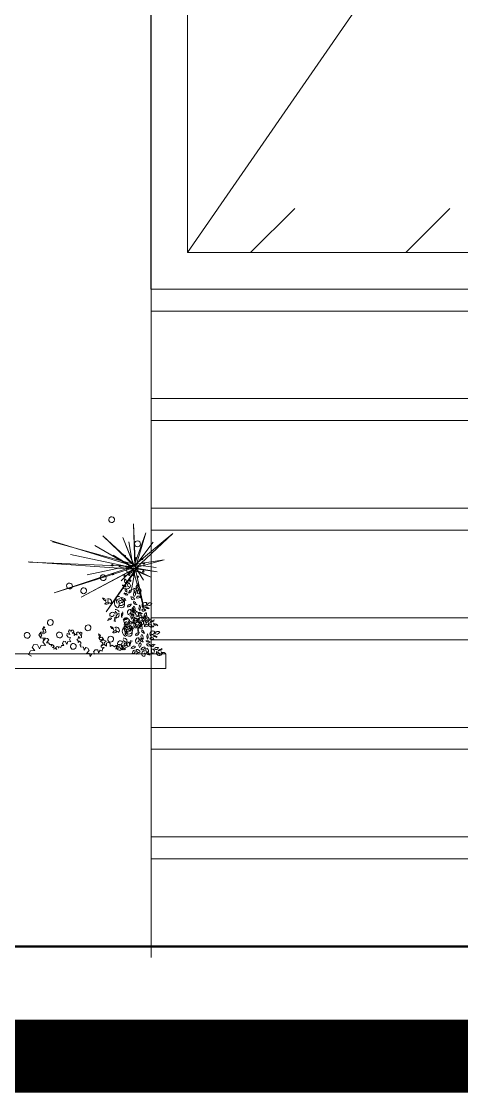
# Model space of a CAD drawing. Header units: metres. Extents: x 0 to 4415, y 1197 to 2590.
# Drawn here: x 1861.519 to 1862.121, y 1201.988 to 1203.455 of the extents above; entities that cross this region are included whole.
import ezdxf

# ---------------------------------------------------------------- set-up
doc = ezdxf.new("R2010")
doc.units = ezdxf.units.M
doc.linetypes.add('CACHE2', pattern=[4.7625, 3.175, -1.5875])
doc.linetypes.add('CONTINU', pattern=[0])
for name, color, linetype, lineweight in [('00-Menuiserie', 152, 'CONTINU', 5), ('caché', 20, 'CACHE2', 13), ('façade 03', 33, 'Continuous', 25), ('gris', 251, 'Continuous', 9), ('mur', 7, 'Continuous', 50), ('vue', 7, 'Continuous', 5)]:
    doc.layers.add(name, color=color, linetype=linetype, lineweight=lineweight)
doc.layers.add('veg', color=7, linetype='Continuous', lineweight=9, true_color=0x61c200)

msp = doc.modelspace()

# ---------------------------------------------------------------- hatches: boundary and pattern name
at = {"layer": '00-Menuiserie', "true_color": 0x4ab495}
h = msp.add_hatch(dxfattribs=at)
h.set_pattern_fill('GOST_GLASS', color=135, scale=0.1)
h.set_pattern_definition([(45, (493.07473, -69.94784), (0.84852814, -9e-17), [0.5, -0.7]), (45, (493.28686, -69.94784), (0.84852814, -9e-17), [0.2, -1]), (45, (493.07473, -69.7357), (0.84852814, -9e-17), [0.2, -1])])
h.paths.add_polyline_path([(1863.8361, 1205.2282), (1863.3561, 1205.2282), (1863.3561, 1203.5482), (1863.8361, 1203.5482)])
h.paths.add_polyline_path([(1862.8461, 1205.2382), (1862.5211, 1205.2382), (1862.5211, 1203.1382), (1862.8461, 1203.1382)])
h.paths.add_polyline_path([(1862.4711, 1205.2382), (1861.7461, 1205.2382), (1861.7461, 1203.1382), (1862.4711, 1203.1382)])

# ---------------------------------------------------------------- linework, layer by layer
at = {"layer": '00-Menuiserie'}
msp.add_line((1861.6961, 1202.3532), (1861.6961, 1202.5182), dxfattribs=at)
at = {"layer": 'caché', "linetype": 'CACHE2'}
msp.add_lwpolyline([(1861.7461, 1205.2382), (1862.4711, 1204.1882), (1861.7461, 1203.1382)], dxfattribs=at)
at = {"layer": 'façade 03'}
msp.add_line((1861.6961, 1203.0882), (1861.6961, 1205.7009), dxfattribs=at)
at = {"layer": 'gris'}
for points in [[(1862.8961, 1203.0882), (1861.6961, 1203.0882), (1861.6961, 1205.2882), (1862.8961, 1205.2882)], [(1862.8461, 1203.1382), (1861.7461, 1203.1382), (1861.7461, 1205.2382), (1862.8461, 1205.2382)]]:
    msp.add_lwpolyline(points, close=True, dxfattribs=at)
at = {"layer": 'mur'}
msp.add_lwpolyline([(1861.3461, 1203.0882), (1861.3461, 1202.1882), (1864.5868, 1202.1882), (1864.5868, 1203.0882)], dxfattribs=at)
at = {"layer": 'veg'}
for p, q in [((1861.6719, 1202.767), (1861.6748, 1202.7055)), ((1861.6741, 1202.7086), (1861.6719, 1202.767)), ((1861.6732, 1202.7097), (1861.6889, 1202.7546)), ((1861.6748, 1202.7055), (1861.726, 1202.7535)), ((1861.6889, 1202.7546), (1861.6751, 1202.7085)), ((1861.726, 1202.7535), (1861.6753, 1202.7115)), ((1861.6741, 1202.7086), (1861.5585, 1202.7442)), ((1861.5613, 1202.742), (1861.6723, 1202.7117)), ((1861.6671, 1202.7092), (1861.6192, 1202.7372)), ((1861.6303, 1202.7504), (1861.6741, 1202.7086)), ((1861.6723, 1202.7117), (1861.6303, 1202.7504)), ((1861.6573, 1202.7481), (1861.6732, 1202.7097)), ((1861.6731, 1202.7087), (1861.6573, 1202.7481)), ((1861.6712, 1202.7098), (1861.6658, 1202.7424)), ((1861.6741, 1202.7086), (1861.6989, 1202.7417)), ((1861.6699, 1202.7069), (1861.586, 1202.7249)), ((1861.6691, 1202.709), (1861.6442, 1202.7241)), ((1861.6718, 1202.7048), (1861.5279, 1202.7146)), ((1861.5299, 1202.7144), (1861.6741, 1202.7086)), ((1861.5636, 1202.6725), (1861.6731, 1202.7087)), ((1861.6719, 1202.7068), (1861.5636, 1202.6725)), ((1861.6791, 1202.7082), (1861.6003, 1202.6664)), ((1861.6733, 1202.7107), (1861.6088, 1202.6969)), ((1861.6348, 1202.6465), (1861.6791, 1202.7082)), ((1861.6729, 1202.7067), (1861.6554, 1202.689)), ((1861.6751, 1202.7085), (1861.6695, 1202.6768)), ((1861.714, 1202.7174), (1861.6739, 1202.7066)), ((1861.6739, 1202.7066), (1861.7046, 1202.7011)), ((1861.6743, 1202.7106), (1861.7031, 1202.7072)), ((1861.675, 1202.7075), (1861.6856, 1202.6896)), ((1861.6753, 1202.7115), (1861.714, 1202.7174)), ((1861.6003, 1202.6664), (1861.6728, 1202.7047)), ((1861.6748, 1202.7045), (1861.6348, 1202.6465)), ((1861.6717, 1202.7038), (1861.6872, 1202.6482)), ((1861.696, 1202.6937), (1861.6717, 1202.7038)), ((1861.6719, 1202.7058), (1861.696, 1202.6937)), ((1861.7046, 1202.7011), (1861.6719, 1202.7058)), ((1861.6872, 1202.6482), (1861.6748, 1202.7045)), ((1861.5452, 1202.6187), (1861.5428, 1202.6149)), ((1861.5501, 1202.6183), (1861.5452, 1202.6187)), ((1861.5498, 1202.6264), (1861.5475, 1202.6226)), ((1861.5475, 1202.6226), (1861.5506, 1202.6243)), ((1861.5475, 1202.6226), (1861.5501, 1202.6183)), ((1861.5515, 1202.6222), (1861.5475, 1202.6226)), ((1861.5506, 1202.6243), (1861.5498, 1202.6264)), ((1861.5521, 1202.6182), (1861.5515, 1202.6222)), ((1861.5846, 1202.6215), (1861.5834, 1202.6196)), ((1861.5834, 1202.6196), (1861.5851, 1202.6155)), ((1861.5856, 1202.6214), (1861.5846, 1202.6215)), ((1861.5864, 1202.6194), (1861.5856, 1202.6214)), ((1861.5876, 1202.6213), (1861.5864, 1202.6194)), ((1861.5896, 1202.6211), (1861.5876, 1202.6213)), ((1861.5882, 1202.6172), (1861.5904, 1202.619)), ((1861.5904, 1202.619), (1861.5896, 1202.6211)), ((1861.5954, 1202.6186), (1861.5943, 1202.6177)), ((1861.5974, 1202.6185), (1861.5954, 1202.6186)), ((1861.5428, 1202.6149), (1861.5455, 1202.6107)), ((1861.5445, 1202.6107), (1861.5468, 1202.6146)), ((1861.5485, 1202.6104), (1861.5445, 1202.6107)), ((1861.545, 1202.6167), (1861.549, 1202.6164)), ((1861.5468, 1202.6146), (1861.545, 1202.6167)), ((1861.5455, 1202.6107), (1861.5515, 1202.6102)), ((1861.5515, 1202.6102), (1861.5481, 1202.6054)), ((1861.5481, 1202.6054), (1861.5517, 1202.6001)), ((1861.5492, 1202.6073), (1861.5485, 1202.6104)), ((1861.549, 1202.6164), (1861.5521, 1202.6182)), ((1861.5515, 1202.6102), (1861.5492, 1202.6073)), ((1861.5545, 1202.6099), (1861.5515, 1202.6102)), ((1861.553, 1202.604), (1861.5563, 1202.6078)), ((1861.556, 1202.6038), (1861.553, 1202.604)), ((1861.5563, 1202.6078), (1861.5545, 1202.6099)), ((1861.5763, 1202.6061), (1861.575, 1202.6032)), ((1861.5793, 1202.6059), (1861.5763, 1202.6061)), ((1861.5809, 1202.6017), (1861.5793, 1202.6059)), ((1861.5812, 1202.6168), (1861.5809, 1202.6138)), ((1861.5809, 1202.6138), (1861.5827, 1202.6116)), ((1861.5823, 1202.6056), (1861.5809, 1202.6017)), ((1861.5851, 1202.6155), (1861.5812, 1202.6168)), ((1861.5862, 1202.6053), (1861.5823, 1202.6056)), ((1861.5827, 1202.6116), (1861.5857, 1202.6114)), ((1861.5857, 1202.6114), (1861.5845, 1202.6085)), ((1861.5845, 1202.6085), (1861.5862, 1202.6053)), ((1861.5912, 1202.617), (1861.5882, 1202.6172)), ((1861.591, 1202.614), (1861.5912, 1202.617)), ((1861.5931, 1202.6158), (1861.591, 1202.614)), ((1861.595, 1202.6146), (1861.5931, 1202.6158)), ((1861.5943, 1202.6177), (1861.595, 1202.6146)), ((1861.5946, 1202.6086), (1861.5966, 1202.6095)), ((1861.5964, 1202.6065), (1861.5946, 1202.6086)), ((1861.5962, 1202.6045), (1861.5964, 1202.6065)), ((1861.5984, 1202.6063), (1861.5962, 1202.6045)), ((1861.5966, 1202.6095), (1861.5969, 1202.6125)), ((1861.5969, 1202.6125), (1861.5987, 1202.6103)), ((1861.5982, 1202.6164), (1861.5974, 1202.6185)), ((1861.5994, 1202.6183), (1861.5982, 1202.6164)), ((1861.6002, 1202.6042), (1861.5984, 1202.6063)), ((1861.5987, 1202.6103), (1861.6008, 1202.6111)), ((1861.599, 1202.6143), (1861.6012, 1202.6161)), ((1861.601, 1202.6141), (1861.599, 1202.6143)), ((1861.6014, 1202.6181), (1861.5994, 1202.6183)), ((1861.6, 1202.6022), (1861.6002, 1202.6042)), ((1861.6008, 1202.6111), (1861.601, 1202.6141)), ((1861.6012, 1202.6161), (1861.6014, 1202.6181)), ((1861.6243, 1202.6162), (1861.6251, 1202.6132)), ((1861.6271, 1202.614), (1861.6243, 1202.6162)), ((1861.6248, 1202.6102), (1861.6271, 1202.614)), ((1861.627, 1202.612), (1861.6248, 1202.6102)), ((1861.629, 1202.6118), (1861.6248, 1202.6102)), ((1861.6248, 1202.6102), (1861.6266, 1202.608)), ((1861.6251, 1202.6132), (1861.627, 1202.612)), ((1861.6265, 1202.606), (1861.6306, 1202.6077)), ((1861.6303, 1202.6037), (1861.6265, 1202.606)), ((1861.6266, 1202.608), (1861.6286, 1202.6079)), ((1861.6286, 1202.6079), (1861.6308, 1202.6097)), ((1861.6308, 1202.6097), (1861.629, 1202.6118)), ((1861.6306, 1202.6077), (1861.6308, 1202.6097)), ((1861.6308, 1202.6097), (1861.6316, 1202.6076)), ((1861.6316, 1202.6076), (1861.6345, 1202.6064)), ((1861.6345, 1202.6064), (1861.6324, 1202.6045)), ((1861.6324, 1202.6045), (1861.6331, 1202.6015)), ((1861.6385, 1202.605), (1861.6353, 1202.6033)), ((1861.6403, 1202.6029), (1861.6385, 1202.605)), ((1861.6626, 1202.6051), (1861.6622, 1202.6011)), ((1861.6646, 1202.6049), (1861.6626, 1202.6051)), ((1861.6674, 1202.6027), (1861.6646, 1202.6049)), ((1861.6687, 1202.6066), (1861.6674, 1202.6027)), ((1861.6707, 1202.6064), (1861.6687, 1202.6066)), ((1861.531, 1202.5928), (1861.5286, 1202.588)), ((1861.537, 1202.5933), (1861.531, 1202.5928)), ((1861.5357, 1202.6014), (1861.5334, 1202.5976)), ((1861.5334, 1202.5976), (1861.537, 1202.5933)), ((1861.5407, 1202.601), (1861.5357, 1202.6014)), ((1861.5433, 1202.5958), (1861.5407, 1202.601)), ((1861.5457, 1202.6006), (1861.5433, 1202.5958)), ((1861.5517, 1202.6001), (1861.5457, 1202.6006)), ((1861.5578, 1202.6016), (1861.556, 1202.6038)), ((1861.5598, 1202.6015), (1861.5578, 1202.6016)), ((1861.5596, 1202.5995), (1861.5598, 1202.6015)), ((1861.5608, 1202.6014), (1861.5596, 1202.5995)), ((1861.5627, 1202.6002), (1861.5608, 1202.6014)), ((1861.5615, 1202.5973), (1861.5636, 1202.5991)), ((1861.5635, 1202.5971), (1861.5615, 1202.5973)), ((1861.5636, 1202.5991), (1861.5627, 1202.6002)), ((1861.5633, 1202.5951), (1861.5635, 1202.5971)), ((1861.5654, 1202.596), (1861.5633, 1202.5951)), ((1861.5673, 1202.5948), (1861.5654, 1202.596)), ((1861.5676, 1202.5988), (1861.5655, 1202.597)), ((1861.5655, 1202.597), (1861.5673, 1202.5948)), ((1861.5696, 1202.5986), (1861.5676, 1202.5988)), ((1861.5695, 1202.5966), (1861.5696, 1202.5986)), ((1861.5706, 1202.5986), (1861.5695, 1202.5966)), ((1861.5725, 1202.5974), (1861.5706, 1202.5986)), ((1861.5738, 1202.6003), (1861.5725, 1202.5974)), ((1861.5768, 1202.6001), (1861.5738, 1202.6003)), ((1861.575, 1202.6032), (1861.5768, 1202.6001)), ((1861.598, 1202.6013), (1861.6, 1202.6022)), ((1861.5999, 1202.6002), (1861.598, 1202.6013)), ((1861.5997, 1202.5982), (1861.5999, 1202.6002)), ((1861.6037, 1202.5978), (1861.5997, 1202.5982)), ((1861.6044, 1202.5938), (1861.6037, 1202.5978)), ((1861.6067, 1202.5976), (1861.6044, 1202.5938)), ((1861.6096, 1202.5964), (1861.6067, 1202.5976)), ((1861.608, 1202.5895), (1861.6114, 1202.5932)), ((1861.612, 1202.5891), (1861.608, 1202.5895)), ((1861.6114, 1202.5932), (1861.6096, 1202.5964)), ((1861.6195, 1202.5945), (1861.6173, 1202.5917)), ((1861.6173, 1202.5917), (1861.619, 1202.5886)), ((1861.6235, 1202.5942), (1861.6195, 1202.5945)), ((1861.6242, 1202.5901), (1861.6235, 1202.5942)), ((1861.6265, 1202.594), (1861.6242, 1202.5901)), ((1861.6294, 1202.5927), (1861.6265, 1202.594)), ((1861.628, 1202.5999), (1861.6278, 1202.5979)), ((1861.6278, 1202.5979), (1861.6318, 1202.5975)), ((1861.6302, 1202.6027), (1861.628, 1202.5999)), ((1861.629, 1202.5998), (1861.6303, 1202.6037)), ((1861.6321, 1202.6015), (1861.629, 1202.5998)), ((1861.6297, 1202.5957), (1861.6294, 1202.5927)), ((1861.6318, 1202.5975), (1861.6297, 1202.5957)), ((1861.6331, 1202.6015), (1861.6302, 1202.6027)), ((1861.635, 1202.5993), (1861.6321, 1202.6015)), ((1861.6353, 1202.6033), (1861.635, 1202.5993)), ((1861.64, 1202.5989), (1861.6403, 1202.6029)), ((1861.6431, 1202.6006), (1861.64, 1202.5989)), ((1861.6459, 1202.5984), (1861.6431, 1202.6006)), ((1861.6481, 1202.6002), (1861.6459, 1202.5984)), ((1861.6499, 1202.5981), (1861.6481, 1202.6002)), ((1861.6502, 1202.6011), (1861.6499, 1202.5981)), ((1861.6543, 1202.6017), (1861.6502, 1202.6011)), ((1861.6538, 1202.5957), (1861.6561, 1202.5996)), ((1861.6579, 1202.5974), (1861.6538, 1202.5957)), ((1861.6561, 1202.5996), (1861.6543, 1202.6017)), ((1861.6607, 1202.5942), (1861.6579, 1202.5974)), ((1861.6609, 1202.5972), (1861.6607, 1202.5942)), ((1861.6651, 1202.5988), (1861.6609, 1202.5972)), ((1861.6622, 1202.6011), (1861.6651, 1202.5988)), ((1861.5286, 1202.588), (1861.5324, 1202.5856)), ((1861.6127, 1202.5851), (1861.612, 1202.5891)), ((1861.615, 1202.5889), (1861.6127, 1202.5851)), ((1861.619, 1202.5886), (1861.615, 1202.5889))]:
    msp.add_line(p, q, dxfattribs=at)
at = {"layer": 'veg', "color": 97}
msp.add_line((1861.6728, 1202.7047), (1861.6719, 1202.7068), dxfattribs=at)
at = {"layer": 'veg', "color": 10}
for centre in [(1861.6422, 1202.7725), (1861.6776, 1202.7394), (1861.6666, 1202.7032), (1861.6306, 1202.6931), (1861.604, 1202.6752), (1861.5583, 1202.6317), (1861.6629, 1202.6332), (1861.5709, 1202.6146), (1861.6786, 1202.6289), (1861.6408, 1202.6089), (1861.6529, 1202.5978)]:
    msp.add_ellipse(centre, major_axis=(0.00285, -0.00281), ratio=1, start_param=2.267169, end_param=8.550354, dxfattribs=at)
at = {"layer": 'veg', "color": 72}
for centre, major_axis, start_param, end_param in [((1861.6602, 1202.7228), (0.000713, -0.000703), 2.267169, 8.550354), ((1861.6431, 1202.7101), (0.000713, -0.000703), 2.267169, 8.550354), ((1861.6531, 1202.7093), (0.000713, -0.000703), 2.267169, 8.550354), ((1861.6629, 1202.7065), (0.000713, -0.000703), 2.267169, 8.550354), ((1861.6634, 1202.7125), (0.000713, -0.000703), 2.267169, 8.550354), ((1861.6669, 1202.7062), (0.000713, -0.000703), 2.267169, 8.550354), ((1861.6689, 1202.707), (0.000713, -0.000703), 2.267169, 8.550354), ((1861.675, 1202.7196), (0.000713, -0.000703), 2.267169, 8.550354), ((1861.684, 1202.7188), (0.000713, -0.000703), 2.267169, 8.550354), ((1861.6865, 1202.7126), (0.000713, -0.000703), 2.267169, 8.550354), ((1861.6441, 1202.698), (0.000713, -0.000703), 2.267169, 8.550354), ((1861.66, 1202.6957), (0.000713, -0.000703), 2.267169, 8.550354), ((1861.6661, 1202.6972), (0.000713, -0.000703), 2.267169, 8.550354), ((1861.6721, 1202.6967), (0.000713, -0.000703), 2.267169, 8.550354), ((1861.6779, 1202.6942), (0.000713, -0.000703), 2.267169, 8.550354), ((1861.6856, 1202.7016), (0.000713, -0.000703), 2.267169, 8.550354), ((1861.6586, 1202.6787), (0.00285, -0.00281), 1.237424, 2.843127), ((1861.6611, 1202.6845), (0.00285, -0.00281), 4.204484, 5.77528), ((1861.6603, 1202.6756), (0.00214, -0.00211), 0.504386, 2.930394), ((1861.6635, 1202.6894), (0.00285, -0.00281), 3.349273, 4.920069), ((1861.6583, 1202.6878), (0.00285, -0.00281), 0.033147, 1.987916), ((1861.6645, 1202.6772), (0.00285, -0.00281), 3.855418, 5.286588), ((1861.6639, 1202.6823), (0.00285, -0.00281), 5.530934, 8.672527), ((1861.667, 1202.6831), (0.00214, -0.00211), 2.86058, 4.989882), ((1861.6675, 1202.689), (0.000713, -0.000703), 2.267169, 8.550354), ((1861.6723, 1202.6746), (0.00285, -0.00281), 0.783639, 2.389342), ((1861.6765, 1202.6772), (0.00285, -0.00281), 3.750698, 5.321495), ((1861.6798, 1202.68), (0.00285, -0.00281), 2.895487, 4.466283), ((1861.675, 1202.6824), (0.00285, -0.00281), 5.862547, 7.817316), ((1861.6784, 1202.6751), (0.00285, -0.00281), 5.077149, 8.218741), ((1861.63, 1202.661), (0.00285, -0.00281), 0.644012, 2.581328), ((1861.6344, 1202.6656), (0.00285, -0.00281), 3.942685, 5.513481), ((1861.638, 1202.6603), (0.00285, -0.00281), 6.141799, 9.265939), ((1861.6539, 1202.659), (0.0057, -0.00562), 3.262006, 5.024789), ((1861.6603, 1202.6635), (0.00855, -0.00844), 3.698339, 4.152124), ((1861.653, 1202.6601), (0.00285, -0.00281), 2.214809, 4.55355), ((1861.6522, 1202.6622), (0.00356, -0.00351), 2.075182, 2.982754), ((1861.656, 1202.6598), (0.00428, -0.00422), 1.045438, 2.720954), ((1861.6597, 1202.6676), (0.00356, -0.00351), 4.379017, 5.635654), ((1861.6561, 1202.6608), (0.00143, -0.00141), 5.024789, 8.95178), ((1861.6607, 1202.6675), (0.00285, -0.00281), 1.237424, 2.843127), ((1861.6632, 1202.6733), (0.00285, -0.00281), 4.204484, 5.77528), ((1861.6645, 1202.6772), (0.00356, -0.00351), 5.530934, 6.909744), ((1861.6701, 1202.6728), (0.00285, -0.00281), 2.249715, 4.064858), ((1861.6726, 1202.6665), (0.00285, -0.00281), 3.750698, 5.321495), ((1861.6693, 1202.6628), (0.00285, -0.00281), 0.783639, 2.389342), ((1861.676, 1202.6703), (0.00285, -0.00281), 3.401633, 4.832803), ((1861.672, 1202.6706), (0.00214, -0.00211), 0.0506, 2.476608), ((1861.6795, 1202.6639), (0.00285, -0.00281), 1.79593, 3.611072), ((1861.678, 1202.6701), (0.00356, -0.00351), 5.077149, 6.455959), ((1861.6803, 1202.6739), (0.00214, -0.00211), 2.406795, 4.536097), ((1861.635, 1202.6606), (0.00285, -0.00281), 4.815349, 6.386146), ((1861.6366, 1202.6554), (0.00285, -0.00281), 1.830836, 3.453992), ((1861.6401, 1202.6612), (0.00214, -0.00211), 3.453992, 5.600747), ((1861.6477, 1202.6445), (0.00356, -0.00351), 1.150158, 2.511515), ((1861.6539, 1202.659), (0.00214, -0.00211), 1.970463, 3.768152), ((1861.6467, 1202.6566), (0.00428, -0.00422), 0.015694, 0.993078), ((1861.654, 1202.66), (0.00143, -0.00141), 3.314366, 5.949813), ((1861.655, 1202.6599), (0.00356, -0.00351), 4.885162, 7.241357), ((1861.6557, 1202.6559), (0.00285, -0.00281), 4.815349, 7.572969), ((1861.6564, 1202.6638), (0.00285, -0.00281), 5.181868, 6.543225), ((1861.6648, 1202.6571), (0.00285, -0.00281), 5.094602, 6.909744), ((1861.6679, 1202.6458), (0.00285, -0.00281), 2.110089, 5.234228), ((1861.6684, 1202.6518), (0.00356, -0.00351), 2.110089, 3.453992), ((1861.666, 1202.647), (0.00214, -0.00211), 5.705467, 7.852222), ((1861.6743, 1202.6503), (0.00285, -0.00281), 3.349273, 4.920069), ((1861.6698, 1202.6446), (0.00285, -0.00281), 0.783639, 2.336982), ((1861.6692, 1202.6487), (0.00285, -0.00281), 0.033147, 1.987916), ((1861.6744, 1202.6513), (0.00214, -0.00211), 3.331819, 5.77528), ((1861.6718, 1202.6565), (0.00285, -0.00281), 0.783639, 2.336982), ((1861.6761, 1202.6602), (0.00285, -0.00281), 4.064858, 5.688014), ((1861.6703, 1202.6506), (0.00285, -0.00281), 0.41712, 1.865743), ((1861.6845, 1202.6515), (0.00356, -0.00351), 3.331819, 4.710629), ((1861.6775, 1202.6521), (0.00285, -0.00281), 6.194159, 8.009302), ((1861.6878, 1202.6552), (0.00285, -0.00281), 1.58649, 4.710629), ((1861.6861, 1202.6473), (0.00214, -0.00211), 1.045438, 3.471446), ((1861.6855, 1202.6514), (0.00285, -0.00281), 4.954976, 6.386146), ((1861.687, 1202.6573), (0.00214, -0.00211), 5.251682, 7.398437), ((1861.6893, 1202.6491), (0.00285, -0.00281), 1.115251, 2.738407), ((1861.6918, 1202.6549), (0.00285, -0.00281), 4.466283, 6.03708), ((1861.6948, 1202.6547), (0.00285, -0.00281), 1.987916, 3.925231), ((1861.6931, 1202.6588), (0.00285, -0.00281), 5.338948, 6.909744), ((1861.6408, 1202.634), (0.00285, -0.00281), 1.935556, 3.872871), ((1861.6383, 1202.6392), (0.00285, -0.00281), 5.234228, 6.805025), ((1861.6435, 1202.6418), (0.00285, -0.00281), 1.150158, 4.274297), ((1861.6426, 1202.6429), (0.00214, -0.00211), 4.745536, 6.892291), ((1861.6431, 1202.6368), (0.00285, -0.00281), 6.106893, 7.677689), ((1861.6501, 1202.6362), (0.00285, -0.00281), 3.104927, 4.745536), ((1861.651, 1202.6482), (0.00285, -0.00281), 4.134671, 5.949813), ((1861.6514, 1202.6401), (0.00214, -0.00211), 2.389342, 4.815349), ((1861.6486, 1202.6424), (0.00285, -0.00281), 5.757827, 7.188997), ((1861.6595, 1202.6415), (0.00285, -0.00281), 3.104927, 4.745536), ((1861.6537, 1202.644), (0.00285, -0.00281), 6.106893, 7.677689), ((1861.662, 1202.6342), (0.00285, -0.00281), 2.144995, 3.698339), ((1861.6604, 1202.6394), (0.00285, -0.00281), 5.059695, 6.682852), ((1861.6689, 1202.6337), (0.00285, -0.00281), 3.837965, 5.670561), ((1861.6655, 1202.6289), (0.00356, -0.00351), 1.010531, 2.371888), ((1861.6694, 1202.6397), (0.00285, -0.00281), 1.237424, 2.843127), ((1861.6719, 1202.6455), (0.00285, -0.00281), 4.204484, 5.77528), ((1861.6724, 1202.6394), (0.00285, -0.00281), 2.878034, 4.832803), ((1861.6712, 1202.6365), (0.00214, -0.00211), 0.504386, 2.930394), ((1861.6675, 1202.6408), (0.00285, -0.00281), 6.194159, 7.764956), ((1861.6742, 1202.6483), (0.00285, -0.00281), 4.064858, 5.688014), ((1861.6753, 1202.6382), (0.00285, -0.00281), 3.855418, 5.286588), ((1861.6758, 1202.6321), (0.00356, -0.00351), 2.197355, 3.558712), ((1861.6733, 1202.6373), (0.00285, -0.00281), 5.181868, 7.014464), ((1861.6748, 1202.6432), (0.00285, -0.00281), 5.530934, 8.672527), ((1861.6778, 1202.644), (0.00214, -0.00211), 2.86058, 4.989882), ((1861.6753, 1202.6382), (0.00356, -0.00351), 5.530934, 6.909744), ((1861.681, 1202.6337), (0.00285, -0.00281), 2.249715, 4.064858), ((1861.681, 1202.6337), (0.00214, -0.00211), 3.436539, 5.862547), ((1861.6797, 1202.6418), (0.00285, -0.00281), 1.115251, 2.738407), ((1861.6821, 1202.6477), (0.00285, -0.00281), 4.466283, 6.03708), ((1861.6827, 1202.6426), (0.00285, -0.00281), 4.169577, 5.792734), ((1861.6778, 1202.6319), (0.00285, -0.00281), 0.521839, 1.953009), ((1861.6803, 1202.6378), (0.00285, -0.00281), 0.870905, 2.424248), ((1861.6828, 1202.6315), (0.00214, -0.00211), 0.0506, 2.476608), ((1861.6832, 1202.6355), (0.00285, -0.00281), 0.783639, 2.389342), ((1861.6874, 1202.6382), (0.00285, -0.00281), 3.750698, 5.321495), ((1861.6856, 1202.6413), (0.00285, -0.00281), 5.269135, 6.892291), ((1861.6909, 1202.6319), (0.00356, -0.00351), 3.296913, 4.65827), ((1861.6893, 1202.637), (0.00285, -0.00281), 1.970463, 3.541259), ((1861.6906, 1202.6409), (0.00285, -0.00281), 2.895487, 4.466283), ((1861.6858, 1202.6433), (0.00285, -0.00281), 5.862547, 7.817316), ((1861.6892, 1202.636), (0.00285, -0.00281), 5.077149, 8.218741), ((1861.6858, 1202.6313), (0.00285, -0.00281), 0.015694, 1.830836), ((1861.6911, 1202.6349), (0.00214, -0.00211), 2.406795, 4.536097), ((1861.6923, 1202.6368), (0.00214, -0.00211), 4.536097, 6.979557), ((1861.693, 1202.6327), (0.00285, -0.00281), 1.603943, 3.052567), ((1861.6988, 1202.6302), (0.00285, -0.00281), 1.970463, 3.541259), ((1861.6963, 1202.6364), (0.00285, -0.00281), 5.269135, 6.892291), ((1861.6409, 1202.6219), (0.00285, -0.00281), 0.644012, 2.581328), ((1861.6453, 1202.6266), (0.00285, -0.00281), 3.942685, 5.513481), ((1861.6458, 1202.6215), (0.00285, -0.00281), 4.815349, 6.386146), ((1861.6474, 1202.6164), (0.00285, -0.00281), 1.830836, 3.453992), ((1861.6488, 1202.6213), (0.00285, -0.00281), 6.141799, 9.265939), ((1861.6509, 1202.6221), (0.00214, -0.00211), 3.453992, 5.600747), ((1861.6648, 1202.6199), (0.0057, -0.00562), 3.262006, 5.024789), ((1861.6594, 1202.6274), (0.00285, -0.00281), 5.059695, 6.682852), ((1861.662, 1202.6222), (0.00285, -0.00281), 2.144995, 3.698339), ((1861.6712, 1202.6244), (0.00855, -0.00844), 3.698339, 4.152124), ((1861.6635, 1202.6291), (0.00285, -0.00281), 2.616234, 4.047404), ((1861.6607, 1202.6313), (0.00214, -0.00211), 4.989882, 7.41589), ((1861.6639, 1202.621), (0.00285, -0.00281), 2.214809, 4.55355), ((1861.6646, 1202.617), (0.00285, -0.00281), 2.982754, 4.55355), ((1861.663, 1202.6231), (0.00356, -0.00351), 2.075182, 2.982754), ((1861.6587, 1202.6194), (0.00285, -0.00281), 5.93236, 7.887129), ((1861.6648, 1202.6199), (0.00214, -0.00211), 1.970463, 3.768152), ((1861.6576, 1202.6175), (0.00428, -0.00422), 0.015694, 0.993078), ((1861.6649, 1202.6209), (0.00143, -0.00141), 3.314366, 5.949813), ((1861.6659, 1202.6209), (0.00356, -0.00351), 4.885162, 7.241357), ((1861.6665, 1202.6168), (0.00285, -0.00281), 4.815349, 7.572969), ((1861.6672, 1202.6248), (0.00214, -0.00211), 2.91294, 5.042242), ((1861.6669, 1202.6208), (0.00428, -0.00422), 1.045438, 2.720954), ((1861.6652, 1202.6249), (0.00281, 0.00285), 3.960138, 7.084277), ((1861.6705, 1202.6285), (0.00356, -0.00351), 4.379017, 5.635654), ((1861.6672, 1202.6248), (0.00285, -0.00281), 5.181868, 6.543225), ((1861.667, 1202.6218), (0.00143, -0.00141), 5.024789, 8.95178), ((1861.6715, 1202.6284), (0.00285, -0.00281), 1.237424, 2.843127), ((1861.674, 1202.6343), (0.00285, -0.00281), 4.204484, 5.77528), ((1861.6765, 1202.628), (0.00285, -0.00281), 2.197355, 5.321495), ((1861.6744, 1202.6272), (0.00214, -0.00211), 5.810187, 7.939489), ((1861.6749, 1202.6211), (0.00285, -0.00281), 0.015694, 1.58649), ((1861.682, 1202.6215), (0.00285, -0.00281), 2.9653, 4.920069), ((1861.6827, 1202.6305), (0.00285, -0.00281), 4.169577, 5.792734), ((1861.6793, 1202.6258), (0.00285, -0.00281), 0.870905, 2.424248), ((1861.6835, 1202.6275), (0.00285, -0.00281), 3.750698, 5.321495), ((1861.6802, 1202.6237), (0.00285, -0.00281), 0.783639, 2.389342), ((1861.6868, 1202.6312), (0.00285, -0.00281), 3.401633, 4.832803), ((1861.6827, 1202.6175), (0.00285, -0.00281), 0.783639, 2.336982), ((1861.687, 1202.6211), (0.00285, -0.00281), 4.064858, 5.688014), ((1861.6903, 1202.6249), (0.00285, -0.00281), 1.79593, 3.611072), ((1861.6888, 1202.631), (0.00356, -0.00351), 5.077149, 6.455959), ((1861.6967, 1202.6294), (0.00285, -0.00281), 3.296913, 6.438505), ((1861.6945, 1202.6266), (0.00214, -0.00211), 0.609106, 2.755861), ((1861.6986, 1202.6162), (0.00285, -0.00281), 1.58649, 4.710629), ((1861.6978, 1202.6182), (0.00214, -0.00211), 5.251682, 7.398437), ((1861.7029, 1202.6319), (0.00285, -0.00281), 4.082311, 6.019626), ((1861.7015, 1202.626), (0.00285, -0.00281), 1.097798, 2.668594), ((1861.7056, 1202.6156), (0.00285, -0.00281), 1.987916, 3.925231), ((1861.704, 1202.6197), (0.00285, -0.00281), 5.338948, 6.909744), ((1861.6543, 1202.6027), (0.00285, -0.00281), 1.150158, 4.274297), ((1861.6586, 1202.6054), (0.00356, -0.00351), 1.150158, 2.511515), ((1861.6619, 1202.6091), (0.00285, -0.00281), 4.134671, 5.949813), ((1861.6622, 1202.6011), (0.00214, -0.00211), 2.389342, 4.815349), ((1861.6704, 1202.6024), (0.00285, -0.00281), 3.104927, 4.745536), ((1861.6646, 1202.6049), (0.00285, -0.00281), 6.106893, 7.677689), ((1861.6757, 1202.618), (0.00285, -0.00281), 5.094602, 6.909744), ((1861.6788, 1202.6067), (0.00285, -0.00281), 2.110089, 5.234228), ((1861.6793, 1202.6127), (0.00356, -0.00351), 2.110089, 3.453992), ((1861.6769, 1202.6079), (0.00214, -0.00211), 5.705467, 7.852222), ((1861.6807, 1202.6056), (0.00285, -0.00281), 0.783639, 2.336982), ((1861.6784, 1202.6018), (0.00285, -0.00281), 6.194159, 7.764956), ((1861.685, 1202.6092), (0.00285, -0.00281), 4.064858, 5.688014), ((1861.6853, 1202.6122), (0.00214, -0.00211), 3.331819, 5.77528), ((1861.6812, 1202.6116), (0.00285, -0.00281), 0.41712, 1.865743), ((1861.6905, 1202.6028), (0.00285, -0.00281), 1.115251, 2.738407), ((1861.693, 1202.6086), (0.00285, -0.00281), 4.466283, 6.03708), ((1861.6953, 1202.6124), (0.00356, -0.00351), 3.331819, 4.710629), ((1861.6883, 1202.613), (0.00285, -0.00281), 6.194159, 8.009302), ((1861.697, 1202.6083), (0.00214, -0.00211), 1.045438, 3.471446), ((1861.6963, 1202.6123), (0.00285, -0.00281), 4.954976, 6.386146), ((1861.7001, 1202.61), (0.00285, -0.00281), 1.115251, 2.738407), ((1861.7026, 1202.6158), (0.00285, -0.00281), 4.466283, 6.03708), ((1861.6517, 1202.5949), (0.00285, -0.00281), 1.935556, 3.872871), ((1861.6491, 1202.6001), (0.00285, -0.00281), 5.234228, 6.805025), ((1861.6534, 1202.6038), (0.00214, -0.00211), 4.745536, 6.892291), ((1861.6539, 1202.5977), (0.00285, -0.00281), 6.106893, 7.677689), ((1861.6609, 1202.5972), (0.00285, -0.00281), 3.104927, 4.745536), ((1861.6594, 1202.6033), (0.00285, -0.00281), 5.757827, 7.188997), ((1861.6728, 1202.5952), (0.00285, -0.00281), 2.144995, 3.698339), ((1861.6712, 1202.6003), (0.00285, -0.00281), 5.059695, 6.682852), ((1861.6716, 1202.5923), (0.00214, -0.00211), 4.989882, 7.41589), ((1861.6744, 1202.59), (0.00285, -0.00281), 2.616234, 4.047404), ((1861.6798, 1202.5946), (0.00285, -0.00281), 3.837965, 5.670561), ((1861.6761, 1202.5859), (0.00285, -0.00281), 7.672244, 8.655074), ((1861.6764, 1202.5899), (0.00356, -0.00351), 1.010531, 2.371888), ((1861.6833, 1202.6003), (0.00285, -0.00281), 2.878034, 4.832803), ((1861.6867, 1202.593), (0.00356, -0.00351), 2.197355, 3.558712), ((1861.6841, 1202.5983), (0.00285, -0.00281), 5.181868, 7.014464), ((1861.6874, 1202.589), (0.00281, 0.00285), 0.626559, 3.750698), ((1861.6853, 1202.5881), (0.00214, -0.00211), 5.810187, 7.939489), ((1861.6918, 1202.5946), (0.00214, -0.00211), 3.436539, 5.862547), ((1861.6936, 1202.6035), (0.00285, -0.00281), 4.169577, 5.792734), ((1861.6936, 1202.5915), (0.00285, -0.00281), 4.169577, 5.792734), ((1861.6902, 1202.5867), (0.00285, -0.00281), 0.870905, 2.424248), ((1861.6887, 1202.5929), (0.00285, -0.00281), 0.521839, 1.953009), ((1861.6912, 1202.5987), (0.00285, -0.00281), 0.870905, 2.424248), ((1861.6965, 1202.6023), (0.00285, -0.00281), 5.269135, 6.892291), ((1861.7017, 1202.5928), (0.00356, -0.00351), 3.296913, 4.65827), ((1861.7002, 1202.598), (0.00285, -0.00281), 1.970463, 3.541259), ((1861.6967, 1202.5922), (0.00285, -0.00281), 0.015694, 1.830836), ((1861.7032, 1202.5977), (0.00214, -0.00211), 4.536097, 6.979557), ((1861.7038, 1202.5936), (0.00285, -0.00281), 1.603943, 3.052567), ((1861.7076, 1202.5903), (0.00285, -0.00281), 3.296913, 6.438505), ((1861.7053, 1202.5875), (0.00214, -0.00211), 0.609106, 2.755861), ((1861.7096, 1202.5911), (0.00285, -0.00281), 1.970463, 3.541259), ((1861.7071, 1202.5974), (0.00285, -0.00281), 5.269135, 6.892291), ((1861.7138, 1202.5928), (0.00285, -0.00281), 4.082311, 6.019626), ((1861.7123, 1202.5869), (0.00285, -0.00281), 1.097798, 2.668594), ((1861.6781, 1202.5857), (0.00214, -0.00211), 2.91294, 2.959998)]:
    msp.add_ellipse(centre, major_axis=major_axis, ratio=1, start_param=start_param, end_param=end_param, dxfattribs=at)
at = {"layer": 'veg', "color": 50}
for centre in [(1861.5845, 1202.6818), (1861.6099, 1202.6245), (1861.5267, 1202.6142), (1861.5897, 1202.599)]:
    msp.add_ellipse(centre, major_axis=(0.00285, -0.00281), ratio=1, start_param=2.267169, end_param=8.550354, dxfattribs=at)
at = {"layer": 'vue'}
for p, q in [((1861.6961, 1203.0882), (1861.6961, 1202.1882)), ((1863.0961, 1203.0582), (1861.6961, 1203.0582)), ((1863.0961, 1202.9082), (1861.6961, 1202.9082)), ((1863.0961, 1202.7582), (1861.6961, 1202.7582)), ((1863.0961, 1202.6082), (1861.6961, 1202.6082)), ((1863.0961, 1202.4582), (1861.6961, 1202.4582)), ((1863.7915, 1202.3082), (1861.6961, 1202.3082))]:
    msp.add_line(p, q, dxfattribs=at)
for points in [[(1861.6961, 1203.0882), (1863.0961, 1203.0882)], [(1861.6961, 1202.9382), (1863.0961, 1202.9382)], [(1861.6961, 1202.7882), (1863.0961, 1202.7882)], [(1861.6961, 1202.6382), (1863.0961, 1202.6382)], [(1861.3461, 1202.5688), (1861.7161, 1202.5688), (1861.7161, 1202.5888), (1861.3461, 1202.5888)], [(1861.6961, 1202.4882), (1863.0961, 1202.4882)], [(1861.6961, 1202.1732), (1861.6961, 1202.3382), (1863.8215, 1202.3382), (1863.8215, 1202.3082), (1863.7915, 1202.3082), (1863.7915, 1202.1732)]]:
    msp.add_lwpolyline(points, dxfattribs=at)
at = {"layer": 'vue', "const_width": 0.1}
msp.add_lwpolyline([(1835.7767, 1202.0382), (1840.3923, 1202.0382), (1840.3923, 1202.9382), (1861.1961, 1202.9382), (1861.1961, 1202.0382), (1864.7368, 1202.0382), (1864.7368, 1202.9382), (1876.8374, 1202.9382), (1876.8374, 1202.0382), (1879.6254, 1202.0382)], dxfattribs=at)

doc.saveas('drawing.dxf')
